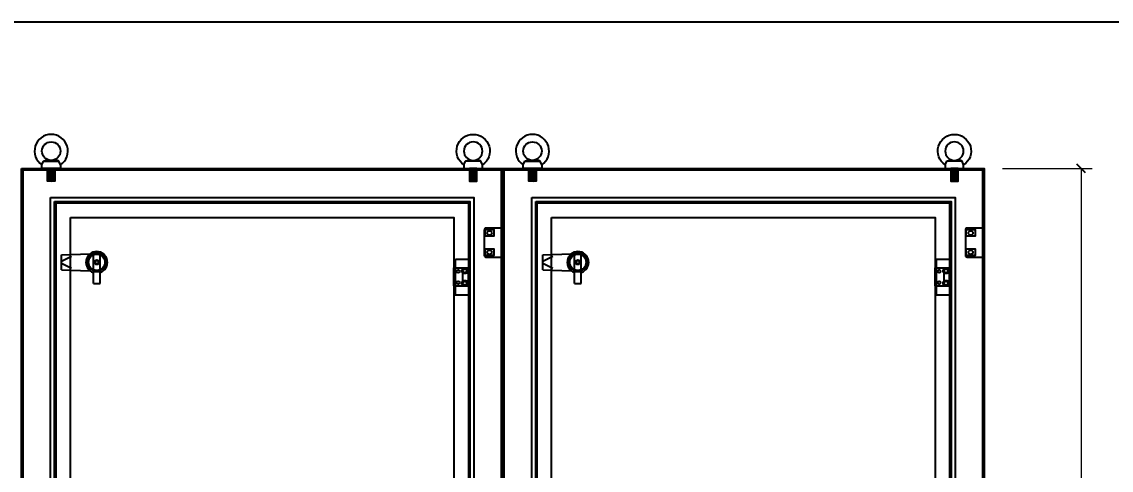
# Model space of a CAD drawing. Header units: millimetres. Extents: x 0 to 5097, y 0 to 3604.
# Drawn here: x 2546 to 4017, y 2999 to 3604 of the extents above; entities that cross this region are included whole.
import ezdxf
from ezdxf.enums import TextEntityAlignment as Align

# ---------------------------------------------------------------- set-up
doc = ezdxf.new("R2010")
doc.units = ezdxf.units.MM
doc.linetypes.add('DASHED', pattern=[0.75, 0.5, -0.25])
doc.layers.add('DIM', color=253, linetype='Continuous')
doc.layers.add('HEATER', color=1, linetype='Continuous')
doc.styles.add('Tahoma (Input Text)', font='tahoma.ttf')
doc.dimstyles.new('Dim-33', dxfattribs={"dimtxt": 33, "dimasz": 12, "dimexe": 15, "dimexo": 25, "dimgap": 15, "dimtad": 1, "dimdec": 0, "dimtxsty": 'Standard', "dimblk": 'OBLIQUE', "dimcen": 10, "dimclrd": 5, "dimclre": 5, "dimclrt": 3, "dimazin": 3, "dimtfac": 1, "dimtdec": 0, "dimtmove": 0, "dimatfit": 3, "dimldrblk": 'OPEN30', "dimlwd": 9, "dimlwe": 9})

# ---------------------------------------------------------------- blocks, each defined once
blk = doc.blocks.new('Moccauf10')
h = blk.add_hatch()
h.set_pattern_fill('ANSI31', color=8, scale=0.5, angle=330, style=0)
h.set_pattern_definition([(15, (-83193.6702, -36410.4482), (-0.410875234, 1.53340725), [])])
h.paths.add_polyline_path([(5, -23.5), (-5, -23.5), (-5, -40.5), (5, -40.5)])
at = {"color": 8}
for p, q in [((-12.5, -18.5), (-10.4, -13.5)), ((-10.4, -13.5), (-4.9, -11.5)), ((10.4, -13.5), (4.9, -11.5)), ((12.5, -18.5), (10.4, -13.5))]:
    blk.add_line(p, q, dxfattribs=at)
for points in [[(-10.4, -13.5), (10.4, -13.5)], [(12.5, -18.5), (12.5, -23.5), (-12.5, -23.5), (-12.5, -18.5)]]:
    blk.add_lwpolyline(points, dxfattribs=at)
blk.add_lwpolyline([(-5, -23.5), (5, -23.5), (5, -40.5), (-5, -40.5)], close=True, dxfattribs=at)
blk.add_circle((0, 0), 12.5, dxfattribs=at)
blk.add_arc((0, 0), 22.5, 303.749, 236.251, dxfattribs=at)
blk = doc.blocks.new('SDGFGHGHG')
at = {"layer": 'HEATER'}
for p, q in [((860892.9, 570780.5), (860931.6, 570782)), ((860892.9, 570760.5), (860892.9, 570780.5)), ((860892.9, 570771.9), (860906.3, 570778.7)), ((860935.9, 570742), (860935.9, 570784.3)), ((860944.9, 570742), (860944.9, 570784.3)), ((860892.9, 570769.1), (860906.3, 570762.4)), ((860937.5, 570771.3), (860939.5, 570771.3)), ((860937.5, 570769.8), (860939.5, 570769.8)), ((860939.5, 570773.5), (860939.5, 570771.3)), ((860939.5, 570769.8), (860939.5, 570767.6)), ((860941.3, 570773.5), (860941.3, 570771.3)), ((860941.3, 570771.3), (860943.4, 570771.3)), ((860941.3, 570769.8), (860941.3, 570767.6)), ((860941.3, 570769.8), (860943.4, 570769.8)), ((860892.9, 570760.5), (860931.6, 570759.1)), ((860935.9, 570742), (860944.9, 570742))]:
    blk.add_line(p, q, dxfattribs=at)
blk.add_circle((860940.4, 570770.5), 3.08, dxfattribs=at)
blk.add_arc((860940.4, 570770.5), 14.5, 288.08, 251.92, dxfattribs=at)
blk = doc.blocks.new('SĐFHGGH')
at = {"layer": 'HEATER'}
for points in [[(860943.4, 570717), (860943.4, 570718.4), (860937.4, 570718.4), (860937.4, 570717)], [(860928.8, 570702.4), (860927.4, 570702.4), (860927.4, 570708.4), (860928.8, 570708.4)], [(860952.1, 570702.4), (860953.4, 570702.4), (860953.4, 570708.4), (860952.1, 570708.4)], [(860943.4, 570693.8), (860943.4, 570692.4), (860937.4, 570692.4), (860937.4, 570693.8)]]:
    blk.add_lwpolyline(points, dxfattribs=at)
for start, end in [(104.4775, 165.5225), (194.4775, 255.5225), (14.4775, 75.5225), (284.4775, 345.5225)]:
    blk.add_arc((860940.4, 570705.4), 12, start, end, dxfattribs=at)
blk = doc.blocks.new('MS722')
for name, p in [('SDGFGHGHG', (-860940.4, -570770.5)), ('SĐFHGGH', (-860940.4, -570705.4))]:
    blk.add_blockref(name, p)
blk = doc.blocks.new('*D6')
at = {"color": 0, "linetype": 'ByBlock', "lineweight": -2}
for p, q in [((3982.6, 3399.7), (3970.6, 3411.7)), ((3970.6, 1711.7), (3982.6, 1699.7))]:
    blk.add_line(p, q, dxfattribs=at)
at = {"layer": 'Defpoints', "color": 0, "transparency": 16777216}
for p in [(3845.3, 3405.7), (3845.3, 1705.7), (3976.6, 1705.7)]:
    blk.add_point(p, dxfattribs=at)
at = {"layer": 'DIM', "color": 5, "lineweight": 9, "transparency": 16777216}
for p, q in [((3870.3, 3405.7), (3991.6, 3405.7)), ((3976.6, 3405.7), (3976.6, 1705.7)), ((3870.3, 1705.7), (3991.6, 1705.7))]:
    blk.add_line(p, q, dxfattribs=at)
at = {"layer": 'DIM', "color": 3, "transparency": 16777216, "insert": (3944.7, 2555.7), "char_height": 33, "attachment_point": 5, "rotation": 90}
blk.add_mtext('1700', dxfattribs=at)
blk = doc.blocks.new('_Oblique')
at = {"color": 0, "linetype": 'ByBlock', "lineweight": -2}
blk.add_line((-0.5, -0.5), (0.5, 0.5), dxfattribs=at)
blk = doc.blocks.new('_Open30')
at = {"color": 0, "linetype": 'ByBlock', "lineweight": -2}
for p, q in [((-1, 0.27), (0, 0)), ((0, 0), (-1, -0.27)), ((0, 0), (-1, 0))]:
    blk.add_line(p, q, dxfattribs=at)
blk = doc.blocks.new('HL044-1')
at = {"color": 1}
blk.add_lwpolyline([(2, 0), (25, 0), (25, 39), (2, 39, 0.414214), (0, 37), (0, 2, 0.414214)], format="xyb", close=True, dxfattribs=at)
for centre in [(7, 32.5), (7, 6.5)]:
    blk.add_circle(centre, 3, dxfattribs=at)
blk = doc.blocks.new('HL036-1-1')
at = {"color": 1}
blk.add_line((9.5, 36.2), (9.5, 12.2), dxfattribs=at)
for points in [[(0, 48.5), (17.5, 48.5), (17.5, 0), (0, 0)], [(-2.5, 12.2), (17.5, 12.2), (17.5, 36.2), (-2.5, 36.2)]]:
    blk.add_lwpolyline(points, close=True, dxfattribs=at)
for centre, radius in [((3.5, 31.8), 2), ((12.7, 32.5), 2.5), ((3.5, 16.8), 2), ((12.7, 16), 2.5)]:
    blk.add_circle(centre, radius, dxfattribs=at)
blk = doc.blocks.new('A$C6DF15AF1')
at = {"color": 2}
for p, q in [((0, 6), (0, 3)), ((6, 3), (6, 6))]:
    blk.add_line(p, q, dxfattribs=at)
for centre, start, end in [((3, 6), 0, 180), ((3, 3), 180, 0)]:
    blk.add_arc(centre, 3, start, end, dxfattribs=at)
blk = doc.blocks.new('khungtenAsean2')
at = {"color": 7}
blk.add_lwpolyline([(0, 0), (2970, 0), (2970, -2100), (0, -2100)], close=True, dxfattribs=at)
at = {"color": 1, "style": 'Tahoma (Input Text)', "flags": 8}
for tag, p in [('#01', (137.05, -2021.28)), ('#03', (506.57, -2019.3)), ('#05', (1106.63, -2021.28)), ('#07', (1834.68, -2021.28)), ('#09', (2146.72, -2021.28)), ('#02', (98.46, -2081.28)), ('#04', (486.11, -2081.28)), ('#06', (1065.33, -2081.28)), ('#08', (1817.45, -2081.28)), ('#10', (2146.72, -2081.28))]:
    blk.add_attdef(tag, p, '', height=25, dxfattribs=at)
blk.add_attdef('#11', text='', height=25, dxfattribs=at).set_placement((2914.99, -2067.35), align=Align.CENTER)

msp = doc.modelspace()

# ---------------------------------------------------------------- linework, layer by layer
at = {"color": 7}
for points in [[(2545.3, 3405.7), (3195.3, 3405.7), (3195.3, 1705.7), (2545.3, 1705.7)], [(3195.3, 3405.7), (3845.3, 3405.7), (3845.3, 1705.7), (3195.3, 1705.7)], [(2584.3, 3366.7), (3156.3, 3366.7), (3156.3, 1744.7), (2584.3, 1744.7)], [(3234.3, 3366.7), (3806.3, 3366.7), (3806.3, 1744.7), (3234.3, 1744.7)], [(2611.3, 3339.7), (3129.3, 3339.7), (3129.3, 1771.7), (2611.3, 1771.7)], [(3261.3, 3339.7), (3779.3, 3339.7), (3779.3, 1771.7), (3261.3, 1771.7)]]:
    msp.add_lwpolyline(points, close=True, dxfattribs=at)
at = {"color": 7, "linetype": 'DASHED'}
for points in [[(2547.3, 3403.7), (3193.3, 3403.7), (3193.3, 1707.7), (2547.3, 1707.7)], [(3197.3, 3403.7), (3843.3, 3403.7), (3843.3, 1707.7), (3197.3, 1707.7)]]:
    msp.add_lwpolyline(points, close=True, dxfattribs=at)
at = {"color": 6}
for points in [[(2589.8, 3361.2), (3150.8, 3361.2), (3150.8, 1750.2), (2589.8, 1750.2)], [(3239.8, 3361.2), (3800.8, 3361.2), (3800.8, 1750.2), (3239.8, 1750.2)]]:
    msp.add_lwpolyline(points, close=True, dxfattribs=at)
at = {"color": 6, "linetype": 'DASHED'}
for points in [[(2591.8, 3359.2), (3148.8, 3359.2), (3148.8, 1752.2), (2591.8, 1752.2)], [(3241.8, 3359.2), (3798.8, 3359.2), (3798.8, 1752.2), (3241.8, 1752.2)]]:
    msp.add_lwpolyline(points, close=True, dxfattribs=at)
at = {"color": 2}
for points in [[(3171.3, 3323.2), (3183.3, 3323.2), (3183.3, 3314.2), (3171.3, 3314.2)], [(3821.3, 3323.2), (3833.3, 3323.2), (3833.3, 3314.2), (3821.3, 3314.2)], [(3171.3, 3297.2), (3183.3, 3297.2), (3183.3, 3288.2), (3171.3, 3288.2)], [(3821.3, 3297.2), (3833.3, 3297.2), (3833.3, 3288.2), (3821.3, 3288.2)]]:
    msp.add_lwpolyline(points, close=True, dxfattribs=at)
for centre in [(2646.8, 3279.2), (3296.8, 3279.2)]:
    msp.add_circle(centre, 11, dxfattribs=at)

# ---------------------------------------------------------------- block references
at = {"color": 7, "xscale": 1.716000000000349, "yscale": 1.716000000000349, "zscale": 1.716000000000349}
msp.add_blockref('khungtenAsean2', (0, 3603.6), dxfattribs=at)
at = {"color": 7}
for name, p in [('Moccauf10', (2585.3, 3429.2)), ('Moccauf10', (3235.3, 3429.2)), ('HL044-1', (3170.3, 3286.2)), ('HL044-1', (3820.3, 3286.2)), ('MS722', (2646.8, 3279.2)), ('HL036-1-1', (3131.3, 3235)), ('MS722', (3296.8, 3279.2)), ('HL036-1-1', (3781.3, 3235))]:
    msp.add_blockref(name, p, dxfattribs=at)
at = {"color": 7, "xscale": -1}
for p in [(3155.3, 3429.2), (3805.3, 3429.2)]:
    msp.add_blockref('Moccauf10', p, dxfattribs=at)
at = {"color": 7, "rotation": 270}
for p in [(3139.5, 3270.5), (3789.5, 3270.5), (3139.5, 3254), (3789.5, 3254)]:
    msp.add_blockref('A$C6DF15AF1', p, dxfattribs=at)

# ---------------------------------------------------------------- dimensions: what is measured, and where the dimension line sits
at = {"layer": 'DIM', "color": 7}
dim = msp.add_linear_dim(base=(3976.6, 1705.7), p1=(3845.3, 3405.7), p2=(3845.3, 1705.7), angle=90, dimstyle='Dim-33', dxfattribs=at)
dim.commit()
dim.dimension.update_dxf_attribs({"geometry": '*D6', "text_midpoint": (3944.7, 2555.7)})

doc.saveas('drawing.dxf')
